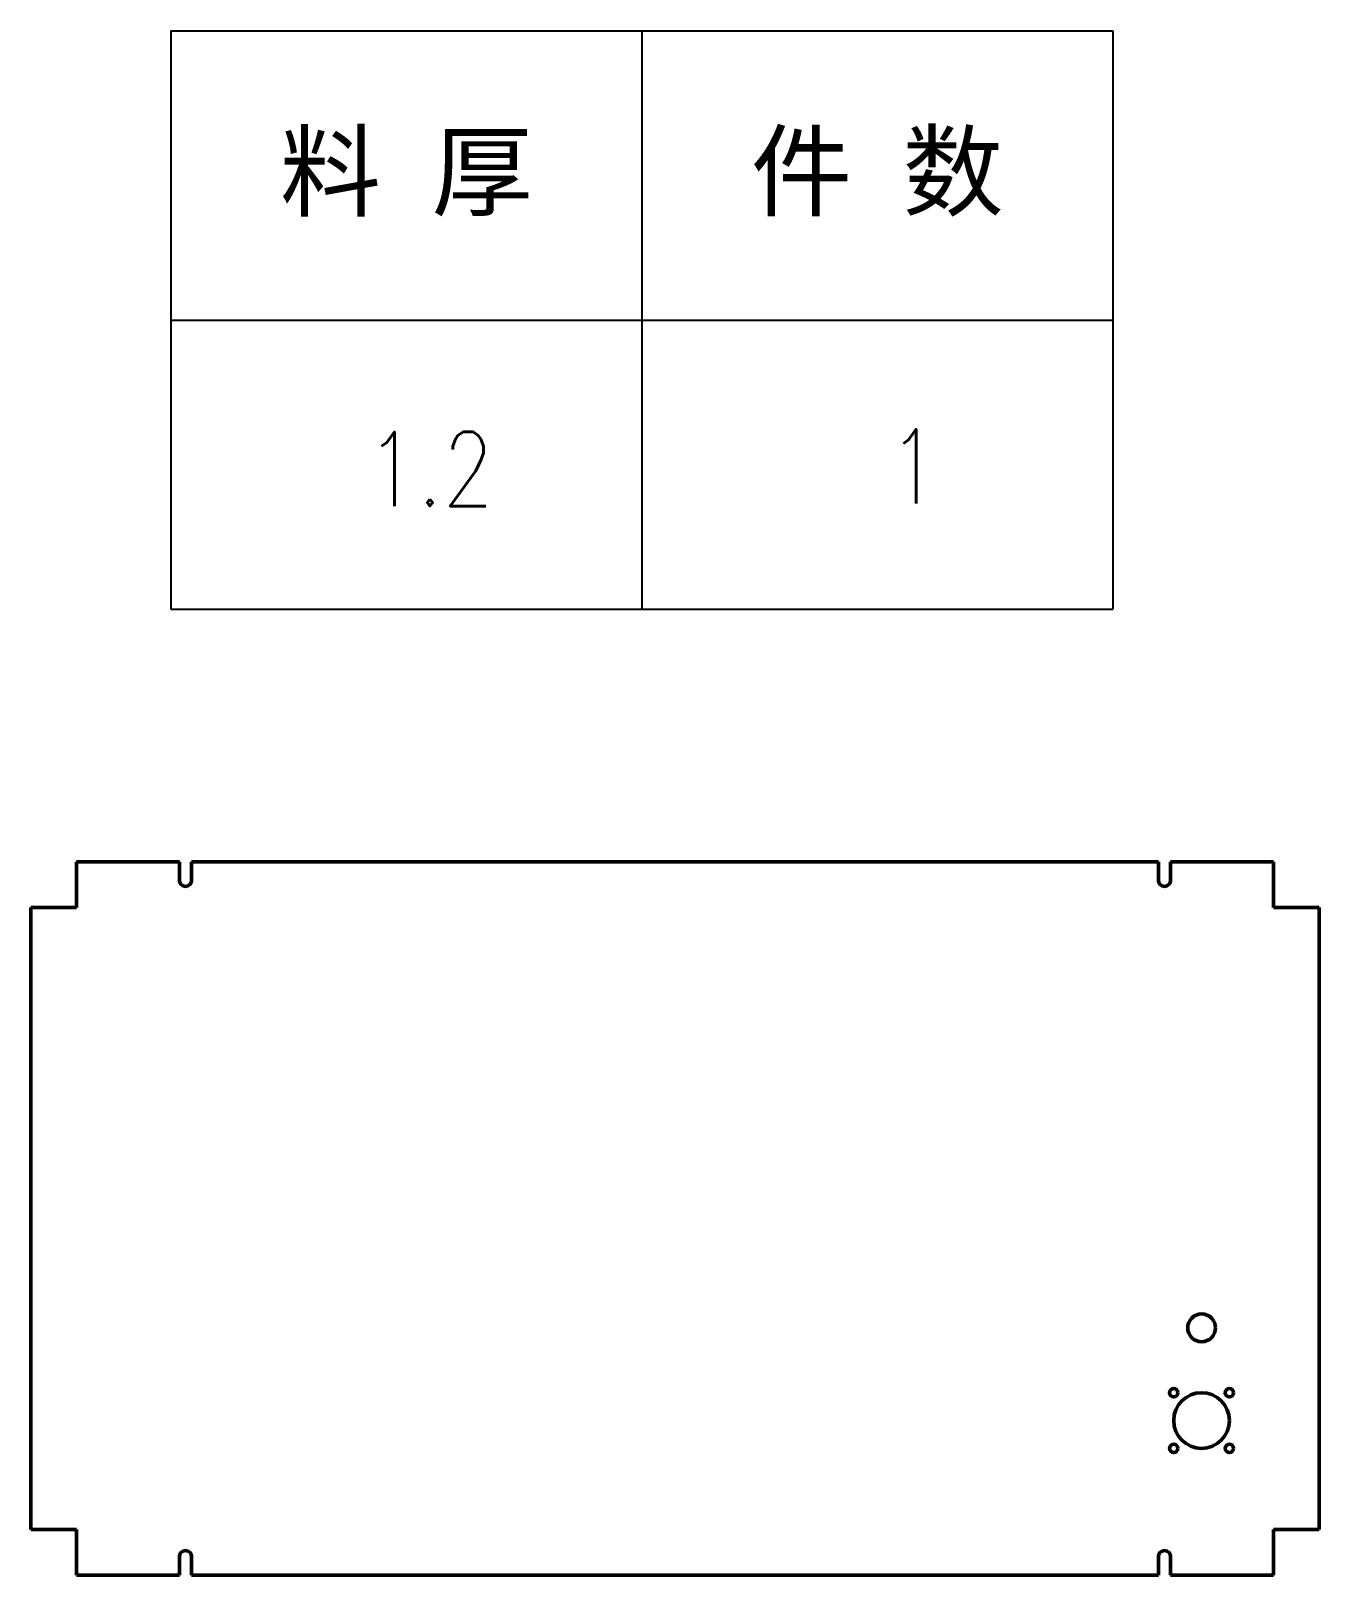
# Model space of a CAD drawing. Header units: millimetres. Extents: x 1472 to 285341, y -86221 to 5170.
# Drawn here: x 8103 to 8797, y -1373 to -540 of the extents above; entities that cross this region are included whole.
import ezdxf
from ezdxf.enums import TextEntityAlignment as Align

# ---------------------------------------------------------------- set-up
doc = ezdxf.new("R2010")
doc.units = ezdxf.units.MM
doc.layers.add('可见 (ISO)', color=7, linetype='Continuous', lineweight=50)
doc.styles.add('DIM', font='romans.shx', dxfattribs={"width": 0.8, "bigfont": 'bigfont.shx'})
doc.styles.get("Standard").update_dxf_attribs({"font": 'arial.ttf'})

# ---------------------------------------------------------------- blocks, each defined once
blk = doc.blocks.new('*T31')
at = {"color": 0, "linetype": 'ByBlock', "lineweight": -2, "transparency": 16777216}
for p, q in [((0, 0), (127, 0)), ((0, 0), (0, -78)), ((63.5, 0), (63.5, -78)), ((127, 0), (127, -78)), ((0, -39), (127, -39)), ((0, -78), (127, -78))]:
    blk.add_line(p, q, dxfattribs=at)
at = {"color": 0, "transparency": 16777216, "char_height": 10, "width": 60.5, "attachment_point": 5}
for s, insert in [('{\\fSimSun|b0|i0|c134|p2;件 数}', (95.25, -19.5)), ('{\\fSimSun|b0|i0|c134|p2;料 厚}', (31.75, -19.5))]:
    blk.add_mtext(s, dxfattribs=dict(at, insert=insert))
blk = doc.blocks.new('拆图参数')
blk.add_blockref('*T31', (-63.5, 78))
at = {"style": 'DIM', "width": 0.8}
blk.add_attdef('6', text='', height=10, dxfattribs=at).set_placement((-37.13, 18.91), align=Align.MIDDLE_LEFT)
blk.add_attdef('1', text='', height=10, dxfattribs=at).set_placement((36.65, 19.27), align=Align.MIDDLE_CENTER)

msp = doc.modelspace()

# ---------------------------------------------------------------- linework, layer by layer
at = {"layer": '可见 (ISO)'}
for p, q in [((8127.27825, -1013.14543), (8127.27825, -988.48826)), ((8127.27825, -988.48826), (8182.75754, -988.48826)), ((8182.75754, -998.48826), (8182.75754, -988.48826)), ((8189.25754, -988.48826), (8189.25754, -998.48826)), ((8189.25754, -988.48826), (8710.75754, -988.48826)), ((8710.75754, -998.48826), (8710.75754, -988.48826)), ((8717.25754, -988.48826), (8717.25754, -998.48826)), ((8717.25754, -988.48826), (8772.73683, -988.48826)), ((8772.73683, -988.48826), (8772.73683, -1013.14543)), ((8102.62108, -1013.14543), (8127.27825, -1013.14543)), ((8102.62108, -1348.60401), (8102.62108, -1013.14543)), ((8797.394, -1013.14543), (8772.73683, -1013.14543)), ((8797.394, -1013.14543), (8797.394, -1348.60401)), ((8102.62108, -1348.60401), (8127.27825, -1348.60401)), ((8127.27825, -1373.26118), (8127.27825, -1348.60401)), ((8772.73683, -1373.26118), (8772.73683, -1348.60401)), ((8797.394, -1348.60401), (8772.73683, -1348.60401)), ((8182.75754, -1373.26118), (8182.75754, -1363.26118)), ((8189.25754, -1363.26118), (8189.25754, -1373.26118)), ((8710.75754, -1373.26118), (8710.75754, -1363.26118)), ((8717.25754, -1363.26118), (8717.25754, -1373.26118)), ((8182.75754, -1373.26118), (8127.27825, -1373.26118)), ((8710.75754, -1373.26118), (8189.25754, -1373.26118)), ((8772.73683, -1373.26118), (8717.25754, -1373.26118))]:
    msp.add_line(p, q, dxfattribs=at)
for centre, radius in [((8734.00754, -1239.87472), 7.5), ((8719.00754, -1274.87472), 2.25), ((8749.00754, -1274.87472), 2.25), ((8734.00754, -1289.87472), 15), ((8719.00754, -1304.87472), 2.25), ((8749.00754, -1304.87472), 2.25)]:
    msp.add_circle(centre, radius, dxfattribs=at)
for centre, start, end in [((8186.00754, -998.48826), 180, 0), ((8714.00754, -998.48826), 180, 0), ((8186.00754, -1363.26118), 0, 180), ((8714.00754, -1363.26118), 0, 180)]:
    msp.add_arc(centre, 3.25, start, end, dxfattribs=at)

# ---------------------------------------------------------------- block references
at = {"xscale": 4, "yscale": 4, "zscale": 4}
msp.add_blockref('拆图参数', (8432.08802, -852.21908), dxfattribs=at).add_auto_attribs({'1': '1', '6': '1.2'})

doc.saveas('drawing.dxf')
